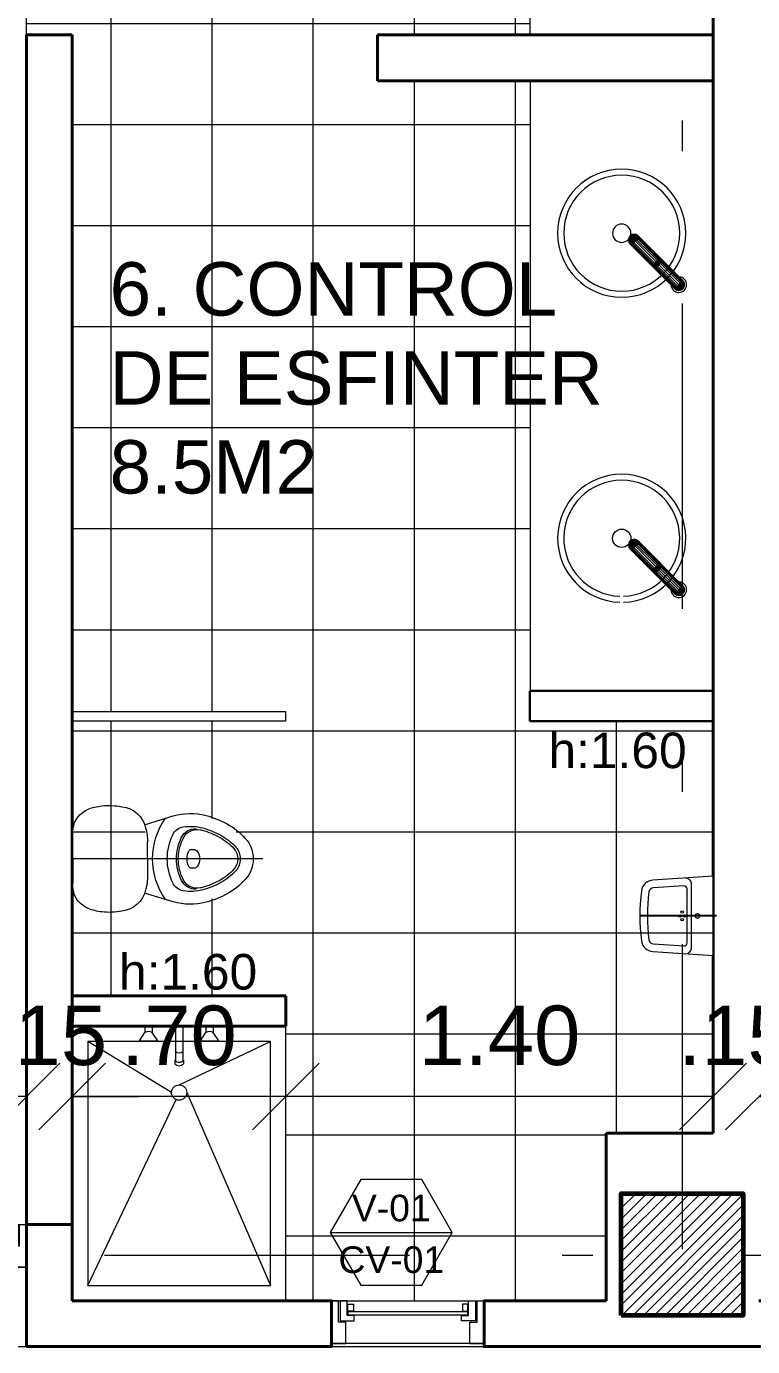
# Model space of a CAD drawing. Header units: inches. Extents: x 99003 to 99155, y 101852 to 101926.
# Drawn here: x 99021.316 to 99023.695, y 101884.755 to 101889.083 of the extents above; entities that cross this region are included whole.
import ezdxf
from ezdxf.enums import TextEntityAlignment as Align

# ---------------------------------------------------------------- set-up
doc = ezdxf.new("R2010")
doc.units = ezdxf.units.IN
doc.header["$MEASUREMENT"] = 0
doc.set_wipeout_variables(frame=1)
doc.linetypes.add('CENTRO', pattern=[2, 1.25, -0.25, 0.25, -0.25])
doc.linetypes.add('DASHDOTX2', pattern=[2, 1, -0.5, 0, -0.5])
for name, color, linetype, lineweight in [('A_CARP-MAD', 46, 'Continuous', 18), ('A_CARP-MET', 126, 'Continuous', 18), ('A_COLS', 1, 'Continuous', 60), ('A_EJES', 75, 'DASHDOTX2', 5), ('A_MUEB', 3, 'Continuous', 15), ('A_MUEB-ACHU', 8, 'Continuous', 9), ('A_MUEB-FIJO', 3, 'Continuous', 15), ('A_MURO', 7, 'Continuous', 40), ('A_MURO-ANTE', 7, 'Continuous', 30), ('A_PISO', 250, 'Continuous', 0), ('A_PISO-ACHU', 251, 'Continuous', 0), ('A_PISO-GRAN', 250, 'Continuous', 0), ('A_TEXT', 154, 'Continuous', 0), ('A_TEXT-DIM', 54, 'Continuous', 13), ('A_TEXT-IDEN', 5, 'Continuous', 18), ('A_TEXT-NOTA', 53, 'Continuous', 20), ('A_VENT', 124, 'Continuous', 18), ('Arq_Muebles_Fijos', 252, 'Continuous', 15)]:
    doc.layers.add(name, color=color, linetype=linetype, lineweight=lineweight)
doc.layers.add('MANCESA_EJES_AXIS', color=252, linetype='CENTRO')
doc.styles.add('ARIAL', font='arial.ttf')
doc.styles.add('DIM', font='arial.ttf')
doc.dimstyles.new('BAN_REP_1-125', dxfattribs={"dimtxt": 0.195, "dimasz": 0.2188, "dimexe": 0.15, "dimexo": 0.03, "dimgap": 0.1, "dimtad": 1, "dimzin": 4, "dimdsep": 46, "dimtxsty": 'ARIAL', "dimblk": 'OBLIQUE', "dimcen": 0.1, "dimse1": 1, "dimse2": 1, "dimclrd": 256, "dimclre": 256, "dimclrt": 256, "dimadec": 0, "dimazin": 0, "dimtfac": 1, "dimtix": 1, "dimtofl": 0, "dimtmove": 1, "dimatfit": 3, "dimldrblk": 'OPEN90', "dimfxl": 1, "dimtolj": 1, "dimtzin": 0, "dimlwd": -1, "dimlwe": -1, "dimarcsym": 0})

# ---------------------------------------------------------------- blocks, each defined once
blk = doc.blocks.new('LAVAMANOS_NAL 2')
for radius in [0.21, 0.19, 0.03]:
    blk.add_circle((0, 0), radius)
blk = doc.blocks.new('*U114')
at = {"layer": 'A_CARP-MAD'}
blk.add_lwpolyline([(0.1397, -0.0466), (0.0701, -0.0466), (0.0701, -0.0232), (0, -0.0232), (0, 0), (0.1397, 0)], dxfattribs=at)
for points in [[(0, -0.0279), (0.0652, -0.0279), (0.0652, -0.0744), (0.0479, -0.0744), (0.0479, -0.0511), (0, -0.0511)], [(0, -0.0279), (0.0652, -0.0279), (0.0652, -0.0744), (0.0479, -0.0744), (0.0479, -0.0511), (0, -0.0511)], [(0.0333, -0.0713), (0.0333, -0.0538), (0.0104, -0.0538), (0.0104, -0.0713)], [(0, -4.2221), (0.0652, -4.2221), (0.0652, -4.1755), (0.0479, -4.1755), (0.0479, -4.1989), (0, -4.1989)], [(0.0333, -4.1787), (0.0333, -4.1962), (0.0104, -4.1962), (0.0104, -4.1787)], [(0, -4.2267), (0, -4.25), (0.1397, -4.25), (0.1397, -4.2034), (0.0701, -4.2034), (0.0701, -4.2267)]]:
    blk.add_lwpolyline(points, close=True, dxfattribs=at)
at = {"layer": 'A_CARP-MET'}
blk.add_line((0.1397, -0.0466), (0.1397, 0), dxfattribs=at)
blk.add_lwpolyline([(0.0333, -0.0713), (0.0333, -0.0538), (0.0104, -0.0538), (0.0104, -0.0713)], close=True, dxfattribs=at)
at = {"layer": 'A_VENT'}
for p, q in [((0, -4.25), (0, 0)), ((0.1397, 0), (0.1397, -4.25))]:
    blk.add_line(p, q, dxfattribs=at)
blk.add_lwpolyline([(0.0361, -0.0538), (0.0361, -4.1962), (0.0454, -4.1962), (0.0454, -0.0538)], close=True, dxfattribs=at)
blk = doc.blocks.new('sanit planta niños 25 JUNIO')
at = {"layer": 'A_EJES'}
blk.add_line((0, -0.6231), (0, 0), dxfattribs=at)
at = {"layer": 'A_MUEB-FIJO'}
for p, q in [((0, 0), (-0.0794, 0)), ((0, 0), (0.0794, 0)), ((-0.1121, -0.2346), (-0.1406, -0.3294)), ((0, -0.2452), (-0.0547, -0.2452)), ((0, -0.2452), (0.0547, -0.2452)), ((0.1407, -0.3293), (0.1122, -0.2346)), ((-0.0308, -0.3869), (-0.0308, -0.3962)), ((0.0309, -0.3962), (0.0309, -0.3869))]:
    blk.add_line(p, q, dxfattribs=at)
for centre, radius, start, end in [((-0.0794, -0.1422), 0.1422, 90.0018, 106.1013), ((0.0794, -0.1422), 0.1422, 73.8987, 89.9982), ((-0.0807, -0.0871), 0.09, 115.07, 170.1707), ((0.0807, -0.0871), 0.09, 9.8293, 64.93), ((-0.0605, -0.1048), 0.1137, 163.1231, 175.1981), ((0.0605, -0.1048), 0.1137, 4.8019, 16.8769), ((0.0251, -0.1189), 0.2003, 173.2201, 192.007), ((-0.025, -0.1189), 0.2003, 347.993, 6.7799), ((-0.0823, -0.1515), 0.0891, 185.8483, 257.9222), ((0.0823, -0.1515), 0.0891, 282.0778, 354.1517), ((-0.0547, -0.0803), 0.1649, 253.7382, 269.9982), ((0.0547, -0.0803), 0.1649, 270.0018, 286.2618), ((0, -0.4948), 0.2331, 90.0041, 124.9086), ((0, -0.4948), 0.2331, 55.0996, 90.004), ((0.0495, -0.3858), 0.1983, 163.4737, 194.8638), ((-0.0595, -0.369), 0.0458, 115.3107, 171.2428), ((0, -0.4948), 0.185, 90.0039, 115.3111), ((0, -0.4948), 0.1553, 90.0041, 117.3278), ((0, -0.4948), 0.149, 90.0041, 117.8379), ((0, -0.4948), 0.185, 64.6971, 90.0043), ((0, -0.4948), 0.1553, 62.6804, 90.0041), ((0, -0.4948), 0.149, 62.1703, 90.004), ((0.0595, -0.369), 0.0458, 8.7654, 64.6975), ((-0.0494, -0.3858), 0.1983, 345.1444, 16.5345), ((0.0495, -0.3858), 0.1561, 171.2441, 194.8637), ((-0.0474, -0.403), 0.052, 117.3279, 181.0009), ((-0.0461, -0.4074), 0.0502, 117.8382, 192.7538), ((-0.024, -0.3869), 0.00676, 116.9744, 180.0041), ((0, -0.4342), 0.0598, 90.0038, 116.9725), ((0, -0.4342), 0.0598, 63.0356, 90.0044), ((0.0241, -0.3869), 0.00676, 0.0041, 63.0338), ((0.0462, -0.4074), 0.0502, 347.2544, 62.17), ((0.0475, -0.403), 0.052, 359.0073, 62.6803), ((-0.0494, -0.3858), 0.1561, 345.1445, 8.764), ((0.1531, -0.3583), 0.2632, 194.8629, 208.8482), ((0.0491, -0.3857), 0.1479, 192.8178, 194.9232), ((0.1531, -0.3583), 0.2554, 194.8659, 208.8502), ((-0.0154, -0.3962), 0.0154, 180.1881, 237.9209), ((0, -0.3716), 0.0444, 237.9205, 270.0041), ((0, -0.3716), 0.0444, 270.0041, 302.0877), ((0.0154, -0.3962), 0.0154, 302.0873, 359.8201), ((-0.153, -0.3583), 0.2554, 331.158, 345.1423), ((-0.153, -0.3583), 0.2632, 331.1599, 345.1452), ((-0.0491, -0.3857), 0.1479, 345.085, 347.1904), ((0.1531, -0.3583), 0.3055, 194.8653, 208.8496), ((-0.153, -0.3583), 0.3055, 331.1586, 345.1429), ((0.0861, -0.3952), 0.229, 208.8482, 227.9985), ((0.0861, -0.3952), 0.1867, 208.8488, 227.9987), ((0.0861, -0.3952), 0.1789, 208.8494, 227.9992), ((-0.086, -0.3952), 0.1789, 312.009, 331.1588), ((-0.086, -0.3952), 0.1867, 312.0095, 331.1594), ((-0.086, -0.3952), 0.229, 312.0097, 331.16), ((0, -0.4908), 0.0581, 227.9988, 270.0041), ((0, -0.4908), 0.0503, 227.9988, 270.0041), ((0, -0.4908), 0.0503, 270.0041, 312.0094), ((0, -0.4908), 0.0581, 270.0041, 312.0094), ((0, -0.4908), 0.1004, 227.9989, 270.0041), ((0, -0.4908), 0.1004, 270.0041, 312.0093)]:
    blk.add_arc(centre, radius, start, end, dxfattribs=at)
blk = doc.blocks.new('*U60')
blk.add_wipeout([(-0.3621, 0.6142), (-0.2628, 0.6128), (-0.234, 0.6035), (-0.2058, 0.5758), (-0.1928, 0.5424), (-0.1869, 0.4953), (-0.1945, 0.4374), (-0.2055, 0.4136), (-0.2288, 0.3897), (-0.2498, 0.3788), (-0.2172, 0.2679), (-0.2133, 0.2313), (-0.2152, 0.2006), (-0.2199, 0.1775), (-0.2275, 0.1531), (-0.2585, 0.0906), (-0.2729, 0.0716), (-0.2843, 0.059), (-0.2949, 0.0488), (-0.3032, 0.0421), (-0.315, 0.0347), (-0.3261, 0.0297), (-0.3621, 0.023), (-0.4049, 0.0326), (-0.4348, 0.0539), (-0.4525, 0.0729), (-0.4734, 0.1027), (-0.5016, 0.1679), (-0.5082, 0.1952), (-0.5094, 0.2531), (-0.5034, 0.2829), (-0.4908, 0.3248), (-0.4745, 0.3788), (-0.4962, 0.3902), (-0.5107, 0.4032), (-0.5285, 0.4332), (-0.5344, 0.4605), (-0.5374, 0.4935), (-0.5346, 0.5294), (-0.524, 0.5722), (-0.5171, 0.578), (-0.5035, 0.5935), (-0.4882, 0.6048), (-0.4688, 0.6115), (-0.4564, 0.6134), (-0.4441, 0.6139)]).dxf.layer = 'A_MUEB-FIJO'
blk.add_blockref('sanit planta niños 25 JUNIO', (-0.3621, 0.6142))
blk = doc.blocks.new('orinal planta niños 25 JUNIO')
at = {"layer": 'A_MUEB-ACHU'}
for centre in [(-0.0125, -0.1011), (0, -0.0936), (0, -0.1086), (0.0125, -0.1011)]:
    blk.add_circle(centre, 0.004, dxfattribs=at)
at = {"layer": 'A_MUEB-FIJO'}
for p, q in [((0.13, 0), (-0.13, 0)), ((0.1062, -0.07), (-0.1062, -0.07)), ((0.0885, -0.085), (-0.0885, -0.085)), ((-0.0985, -0.0957), (-0.0918, -0.1955)), ((0.0918, -0.1955), (0.0985, -0.0957))]:
    blk.add_line(p, q, dxfattribs=at)
blk.add_lwpolyline([(-0.13, 0), (-0.1168, -0.1968, 0.367694), (-0.0816, -0.2348, 0.063622), (0.0816, -0.2348, 0.367694), (0.1168, -0.1968), (0.13, 0)], format="xyb", dxfattribs=at)
blk.add_circle((0, -0.051), 0.0075, dxfattribs=at)
for centre, radius, start, end in [((-0.1046, -0.0893), 0.0193, 94.7075, 184.3772), ((-0.0885, -0.095), 0.01, 90, 183.8376), ((0.0885, -0.095), 0.01, 356.1624, 90), ((0.1046, -0.0893), 0.0193, 355.6228, 85.2925), ((-0.0768, -0.1951), 0.015, 181.467, 261.9758), ((0, 0.404), 0.619, 262.6742, 277.3258), ((0.0768, -0.1951), 0.015, 278.0242, 358.533)]:
    blk.add_arc(centre, radius, start, end, dxfattribs=at)
at = {"layer": 'MANCESA_EJES_AXIS'}
blk.add_line((0, 0.0109), (0, -0.24), dxfattribs=at)
blk = doc.blocks.new('*U111')
blk.add_wipeout([(-0.1656, 0.24), (0.0944, 0.24), (0.0812, 0.0432), (0.0727, 0.0202), (0.0642, 0.0122), (0.0499, 0.0058), (0.0265, 0.003), (-0.0548, 0.0003), (-0.107, 0.004), (-0.1238, 0.0066), (-0.1475, 0.0256), (-0.1521, 0.0394), (-0.1556, 0.0905)]).dxf.layer = 'A_MUEB-FIJO'
blk.add_blockref('orinal planta niños 25 JUNIO', (-0.0356, 0.24))
blk = doc.blocks.new('_Oblique')
at = {"color": 0, "linetype": 'ByBlock', "lineweight": -2}
blk.add_line((-0.5, -0.5), (0.5, 0.5), dxfattribs=at)
blk = doc.blocks.new('*D257')
at = {"layer": 'A_TEXT-DIM', "transparency": 16777216}
blk.add_line((99026.0658, 101885.5749), (99023.7158, 101885.5749), dxfattribs=at)
at = {"layer": 'DEFPOINTS', "color": 0, "transparency": 16777216}
for p in [(99023.7158, 101885.5749), (99023.7158, 101885.5546), (99026.0658, 101885.4168)]:
    blk.add_point(p, dxfattribs=at)
at = {"layer": 'A_TEXT-DIM', "transparency": 16777216, "xscale": 0.2188, "yscale": 0.2188, "zscale": 0.2188, "rotation": 180}
blk.add_blockref('_Oblique', (99023.7158, 101885.5749), dxfattribs=at)
at = {"layer": 'A_TEXT-DIM', "transparency": 16777216, "xscale": 0.2188, "yscale": 0.2188, "zscale": 0.2188}
blk.add_blockref('_Oblique', (99026.0658, 101885.5749), dxfattribs=at)
at = {"layer": 'A_TEXT-DIM', "transparency": 16777216, "insert": (99024.8908, 101885.7745), "char_height": 0.195, "attachment_point": 5, "style": 'ARIAL'}
blk.add_mtext('\\A1;2.35', dxfattribs=at)
blk = doc.blocks.new('_Open90')
at = {"color": 0, "linetype": 'ByBlock', "lineweight": -2}
for p, q in [((-0.5, 0.5), (0, 0)), ((0, 0), (-1, 0)), ((0, 0), (-0.5, -0.5))]:
    blk.add_line(p, q, dxfattribs=at)
blk = doc.blocks.new('*D258')
at = {"layer": 'A_TEXT-DIM', "transparency": 16777216}
for p, q in [((99023.5658, 101885.5749), (99023.347, 101885.5749)), ((99023.7158, 101885.5749), (99023.9346, 101885.5749))]:
    blk.add_line(p, q, dxfattribs=at)
at = {"layer": 'DEFPOINTS', "color": 0, "transparency": 16777216}
for p in [(99023.5658, 101885.5749), (99023.5658, 101885.517), (99023.7158, 101885.5546)]:
    blk.add_point(p, dxfattribs=at)
at = {"layer": 'A_TEXT-DIM', "transparency": 16777216, "xscale": 0.2188, "yscale": 0.2188, "zscale": 0.2188}
blk.add_blockref('_Oblique', (99023.5658, 101885.5749), dxfattribs=at)
at = {"layer": 'A_TEXT-DIM', "transparency": 16777216, "xscale": 0.2188, "yscale": 0.2188, "zscale": 0.2188, "rotation": 180}
blk.add_blockref('_Oblique', (99023.7158, 101885.5749), dxfattribs=at)
at = {"layer": 'A_TEXT-DIM', "transparency": 16777216, "insert": (99023.6408, 101885.7745), "char_height": 0.195, "attachment_point": 5, "style": 'ARIAL'}
blk.add_mtext('\\A1;.15', dxfattribs=at)
blk = doc.blocks.new('*D259')
at = {"layer": 'A_TEXT-DIM', "transparency": 16777216}
blk.add_line((99023.5658, 101885.5749), (99022.1658, 101885.5749), dxfattribs=at)
at = {"layer": 'DEFPOINTS', "color": 0, "transparency": 16777216}
for p in [(99022.1658, 101885.8054), (99022.1658, 101885.5749), (99023.5658, 101885.517)]:
    blk.add_point(p, dxfattribs=at)
at = {"layer": 'A_TEXT-DIM', "transparency": 16777216, "xscale": 0.2188, "yscale": 0.2188, "zscale": 0.2188, "rotation": 180}
blk.add_blockref('_Oblique', (99022.1658, 101885.5749), dxfattribs=at)
at = {"layer": 'A_TEXT-DIM', "transparency": 16777216, "xscale": 0.2188, "yscale": 0.2188, "zscale": 0.2188}
blk.add_blockref('_Oblique', (99023.5658, 101885.5749), dxfattribs=at)
at = {"layer": 'A_TEXT-DIM', "transparency": 16777216, "insert": (99022.8658, 101885.7745), "char_height": 0.195, "attachment_point": 5, "style": 'ARIAL'}
blk.add_mtext('\\A1;1.40', dxfattribs=at)
blk = doc.blocks.new('*D260')
at = {"layer": 'A_TEXT-DIM', "transparency": 16777216}
blk.add_line((99022.1658, 101885.5749), (99021.4658, 101885.5749), dxfattribs=at)
at = {"layer": 'DEFPOINTS', "color": 0, "transparency": 16777216}
for p in [(99022.1658, 101885.8054), (99021.4658, 101885.5749), (99021.4658, 101885.4701)]:
    blk.add_point(p, dxfattribs=at)
at = {"layer": 'A_TEXT-DIM', "transparency": 16777216, "xscale": 0.2188, "yscale": 0.2188, "zscale": 0.2188, "rotation": 180}
blk.add_blockref('_Oblique', (99021.4658, 101885.5749), dxfattribs=at)
at = {"layer": 'A_TEXT-DIM', "transparency": 16777216, "xscale": 0.2188, "yscale": 0.2188, "zscale": 0.2188}
blk.add_blockref('_Oblique', (99022.1658, 101885.5749), dxfattribs=at)
at = {"layer": 'A_TEXT-DIM', "transparency": 16777216, "insert": (99021.8158, 101885.7745), "char_height": 0.195, "attachment_point": 5, "style": 'ARIAL'}
blk.add_mtext('\\A1;.70', dxfattribs=at)
blk = doc.blocks.new('*D261')
at = {"layer": 'A_TEXT-DIM', "transparency": 16777216}
for p, q in [((99021.3158, 101885.5749), (99021.097, 101885.5749)), ((99021.4658, 101885.5749), (99021.6846, 101885.5749))]:
    blk.add_line(p, q, dxfattribs=at)
at = {"layer": 'DEFPOINTS', "color": 0, "transparency": 16777216}
for p in [(99021.3158, 101885.5749), (99021.3158, 101885.4701), (99021.4658, 101885.4701)]:
    blk.add_point(p, dxfattribs=at)
at = {"layer": 'A_TEXT-DIM', "transparency": 16777216, "xscale": 0.2188, "yscale": 0.2188, "zscale": 0.2188}
blk.add_blockref('_Oblique', (99021.3158, 101885.5749), dxfattribs=at)
at = {"layer": 'A_TEXT-DIM', "transparency": 16777216, "xscale": 0.2188, "yscale": 0.2188, "zscale": 0.2188, "rotation": 180}
blk.add_blockref('_Oblique', (99021.4658, 101885.5749), dxfattribs=at)
at = {"layer": 'A_TEXT-DIM', "transparency": 16777216, "insert": (99021.3908, 101885.7745), "char_height": 0.195, "attachment_point": 5, "style": 'ARIAL'}
blk.add_mtext('\\A1;.15', dxfattribs=at)
blk = doc.blocks.new('*D262')
at = {"layer": 'A_TEXT-DIM', "transparency": 16777216}
blk.add_line((99021.3158, 101885.5749), (99017.0658, 101885.5749), dxfattribs=at)
at = {"layer": 'DEFPOINTS', "color": 0, "transparency": 16777216}
for p in [(99017.0658, 101885.5749), (99017.0658, 101885.5673), (99021.3158, 101885.4701)]:
    blk.add_point(p, dxfattribs=at)
at = {"layer": 'A_TEXT-DIM', "transparency": 16777216, "xscale": 0.2188, "yscale": 0.2188, "zscale": 0.2188, "rotation": 180}
blk.add_blockref('_Oblique', (99017.0658, 101885.5749), dxfattribs=at)
at = {"layer": 'A_TEXT-DIM', "transparency": 16777216, "xscale": 0.2188, "yscale": 0.2188, "zscale": 0.2188}
blk.add_blockref('_Oblique', (99021.3158, 101885.5749), dxfattribs=at)
at = {"layer": 'A_TEXT-DIM', "transparency": 16777216, "insert": (99019.1908, 101885.7745), "char_height": 0.195, "attachment_point": 5, "style": 'ARIAL'}
blk.add_mtext('\\A1;4.25', dxfattribs=at)
blk = doc.blocks.new('*U766')
at = {"layer": 'A_CARP-MAD'}
blk.add_lwpolyline([(0.1397, -0.0466), (0.0701, -0.0466), (0.0701, -0.0232), (0, -0.0232), (0, 0), (0.1397, 0)], dxfattribs=at)
for points in [[(0, -0.0279), (0.0652, -0.0279), (0.0652, -0.0744), (0.0479, -0.0744), (0.0479, -0.0511), (0, -0.0511)], [(0, -0.0279), (0.0652, -0.0279), (0.0652, -0.0744), (0.0479, -0.0744), (0.0479, -0.0511), (0, -0.0511)], [(0.0333, -0.0713), (0.0333, -0.0538), (0.0104, -0.0538), (0.0104, -0.0713)], [(0, -0.4721), (0.0652, -0.4721), (0.0652, -0.4256), (0.0479, -0.4256), (0.0479, -0.4489), (0, -0.4489)], [(0.0333, -0.4287), (0.0333, -0.4462), (0.0104, -0.4462), (0.0104, -0.4287)], [(0, -0.4768), (0, -0.5), (0.1397, -0.5), (0.1397, -0.4534), (0.0701, -0.4534), (0.0701, -0.4768)]]:
    blk.add_lwpolyline(points, close=True, dxfattribs=at)
at = {"layer": 'A_CARP-MET'}
blk.add_line((0.1397, -0.0466), (0.1397, 0), dxfattribs=at)
blk.add_lwpolyline([(0.0333, -0.0713), (0.0333, -0.0538), (0.0104, -0.0538), (0.0104, -0.0713)], close=True, dxfattribs=at)
at = {"layer": 'A_VENT'}
for p, q in [((0, -0.5), (0, 0)), ((0.1397, 0), (0.1397, -0.5))]:
    blk.add_line(p, q, dxfattribs=at)
blk.add_lwpolyline([(0.0361, -0.0538), (0.0361, -0.4462), (0.0454, -0.4462), (0.0454, -0.0538)], close=True, dxfattribs=at)
blk = doc.blocks.new('griferia')
at = {"layer": 'Arq_Muebles_Fijos', "linetype": 'Continuous'}
for points in [[(-0.2262, 0), (-0.1055, 0)], [(-0.2251, 0.0064), (-0.1058, 0.0064)], [(-0.2225, 0.0113), (-0.1065, 0.0113)], [(-0.2195, 0.0144), (-0.1071, 0.0144)], [(-0.2158, 0.0168), (-0.1077, 0.0168)], [(0, 0.0188), (-0.2074, 0.0188)], [(-0.2074, -0.0188), (0, -0.0188), (0, 0.0188)], [(-0.0947, 0.0168), (0, 0.0168)], [(-0.0941, 0.0144), (0, 0.0144)], [(-0.0934, 0.0113), (0, 0.0113)], [(-0.0928, 0.0064), (0, 0.0064)], [(-0.0925, 0), (0, 0)], [(0.0144, -0.012), (0.0144, 0.012)], [(0.0158, -0.0102), (0.0158, 0.0102)], [(0.0172, -0.0077), (0.0172, 0.0077)], [(0.0184, -0.0036), (0.0184, 0.0036)], [(-0.2251, -0.0064), (-0.1058, -0.0064)], [(-0.2225, -0.0113), (-0.1065, -0.0113)], [(-0.2195, -0.0144), (-0.1071, -0.0144)], [(-0.2158, -0.0168), (-0.1077, -0.0168)], [(-0.0947, -0.0168), (0, -0.0168)], [(-0.0941, -0.0144), (0, -0.0144)], [(-0.0934, -0.0113), (0, -0.0113)], [(-0.0928, -0.0064), (0, -0.0064)]]:
    blk.add_lwpolyline(points, dxfattribs=at)
for centre, radius, start, end in [((-0.2074, 0), 0.0188, 90, 270), ((-0.2041, 0), 0.0191, 100.053, 259.947), ((-0.1992, 0), 0.0197, 107.5626, 252.4374), ((-0.1939, 0), 0.0206, 114.2781, 245.7219), ((-0.1891, 0), 0.0217, 119.9824, 240.0176), ((-0.1838, 0), 0.0231, 125.4865, 234.5135), ((-0.1763, 0), 0.0261, 134.0124, 225.9876), ((-0.1704, 0), 0.0649, 343.1568, 16.8432), ((-0.1676, 0), 0.0649, 343.1568, 16.8432), ((-0.1648, 0), 0.0649, 343.1568, 16.8432), ((-0.1624, 0), 0.0649, 343.1568, 16.8432), ((-0.1596, 0), 0.0649, 343.1568, 16.8432), ((-0.1573, 0), 0.0649, 343.1568, 16.8432), ((0, 0), 0.0255, 227.4527, 132.5473), ((0, 0), 0.0188, 270, 90), ((-0.0657, 0), 0.0684, 344.0427, 15.9573), ((-0.0581, 0), 0.0635, 342.9761, 17.0239), ((-0.0615, 0), 0.0693, 344.942, 15.058), ((-0.0431, 0), 0.0537, 341.4248, 18.5752), ((-0.0414, 0), 0.0543, 343.3705, 16.6295), ((-0.0458, 0), 0.0603, 346.8545, 13.1455)]:
    blk.add_arc(centre, radius, start, end, dxfattribs=at)
blk = doc.blocks.new('A$C578C46C9')
at = {"layer": 'Arq_Muebles_Fijos'}
blk.add_blockref('griferia', (-0.0255, 0), dxfattribs=at)
blk = doc.blocks.new('A$C699A6575')
at = {"layer": 'A_PISO-ACHU'}
for p, q in [((-0.024, 0), (-0.024, -0.005)), ((-0.024, 0), (-0.024, -0.005)), ((0.024, 0), (0.024, -0.005)), ((0.024, 0), (0.024, -0.005)), ((-0.13, -0.05), (-0.112, -0.0225)), ((-0.124, 0), (-0.124, -0.005)), ((-0.124, 0), (-0.124, -0.005)), ((-0.076, -0.005), (-0.124, -0.005)), ((-0.112, -0.005), (-0.112, -0.0225)), ((-0.112, -0.005), (-0.112, -0.0225)), ((-0.088, -0.005), (-0.088, -0.0225)), ((-0.088, -0.005), (-0.088, -0.0225)), ((-0.07, -0.05), (-0.088, -0.0225)), ((-0.076, 0), (-0.076, -0.005)), ((-0.076, 0), (-0.076, -0.005)), ((0.024, -0.005), (-0.024, -0.005)), ((-0.012, -0.005), (-0.012, -0.0851)), ((-0.012, -0.005), (-0.012, -0.0851)), ((0.012, -0.005), (0.012, -0.0851)), ((0.012, -0.005), (0.012, -0.0851)), ((0.07, -0.05), (0.088, -0.0225)), ((0.076, 0), (0.076, -0.005)), ((0.076, 0), (0.076, -0.005)), ((0.124, -0.005), (0.076, -0.005)), ((0.088, -0.005), (0.088, -0.0225)), ((0.088, -0.005), (0.088, -0.0225)), ((0.112, -0.005), (0.112, -0.0225)), ((0.112, -0.005), (0.112, -0.0225)), ((0.13, -0.05), (0.112, -0.0225)), ((0.124, 0), (0.124, -0.005)), ((0.124, 0), (0.124, -0.005)), ((-0.13, -0.05), (-0.07, -0.05)), ((-0.012, -0.0851), (-0.012, -0.1161)), ((-0.012, -0.0851), (-0.012, -0.1161)), ((0.012, -0.0851), (0.012, -0.1161)), ((0.012, -0.0851), (0.012, -0.1161)), ((0.07, -0.05), (0.13, -0.05)), ((-0.014, -0.1149), (-0.014, -0.1259)), ((-0.014, -0.1149), (-0.014, -0.1259)), ((0.014, -0.1149), (0.014, -0.1259)), ((0.014, -0.1149), (0.014, -0.1259))]:
    blk.add_line(p, q, dxfattribs=at)
for centre, radius, start, end in [((-0.1, -0.05), 0.03, 66.4218, 113.5782), ((0.1, -0.05), 0.03, 66.4218, 113.5782), ((0, -0.0692), 0.0199, 232.8773, 307.1227), ((0, -0.0692), 0.0199, 232.8773, 307.1227), ((0, -0.129), 0.0199, 127.1227, 134.7578), ((0, -0.129), 0.0199, 127.1227, 134.7578), ((0, -0.1008), 0.0199, 225.2422, 314.7578), ((0, -0.1008), 0.0199, 225.2422, 314.7578), ((0, -0.1118), 0.0199, 225.2422, 314.7578), ((0, -0.1118), 0.0199, 225.2422, 314.7578), ((0, -0.1294), 0.0199, 127.1227, 132.9952), ((0, -0.1294), 0.0199, 127.1227, 132.9952), ((0, -0.1003), 0.0199, 227.0048, 312.9952), ((0, -0.1003), 0.0199, 227.0048, 312.9952), ((0, -0.129), 0.0199, 45.2422, 52.8773), ((0, -0.129), 0.0199, 45.2422, 52.8773), ((0, -0.1294), 0.0199, 47.0048, 52.8773), ((0, -0.1294), 0.0199, 47.0048, 52.8773)]:
    blk.add_arc(centre, radius, start, end, dxfattribs=at)
blk = doc.blocks.new('DETALLE DE VENTANA')
at = {"layer": 'A_TEXT-IDEN'}
blk.add_line((-0.2, 0), (0.2, 0), dxfattribs=at)
blk.add_line((-0.2, 0), (0.2, 0), dxfattribs=at)
blk.add_lwpolyline([(-0.1, 0.1732), (-0.2, 0), (-0.1, -0.1732), (0.1, -0.1732), (0.2, 0), (0.1, 0.1732)], close=True, dxfattribs=at)
at = {"layer": 'A_TEXT-NOTA', "linetype": 'Continuous', "style": 'ARIAL'}
for tag, p in [('#_VENTANA', (0, 0.0361)), ('DETALLE#', (0, -0.1331))]:
    blk.add_attdef(tag, text='', height=0.0875, dxfattribs=at).set_placement(p, align=Align.CENTER)

msp = doc.modelspace()

# ---------------------------------------------------------------- hatches: boundary and pattern name
at = {"layer": 'A_PISO-ACHU'}
h = msp.add_hatch(dxfattribs=at)
h.set_pattern_fill('ANSI31', color=256, scale=0.2)
h.set_pattern_definition([(45, (0, -2e-07), (-0.0176776695297, 0.0176776695297), [])])
h.paths.add_polyline_path([(99023.665, 101884.8546), (99023.665, 101885.2546), (99023.265, 101885.2579), (99023.265, 101884.8579)])

# ---------------------------------------------------------------- linework, layer by layer
at = {"layer": 'A_CARP-MET'}
msp.add_lwpolyline([(99022.1644, 101886.8054), (99021.4658, 101886.8054), (99021.4658, 101886.8374), (99022.1644, 101886.8374)], close=True, dxfattribs=at)
at = {"layer": 'A_COLS'}
msp.add_lwpolyline([(99023.265, 101884.8576), (99023.265, 101885.2576), (99023.665, 101885.2576), (99023.665, 101884.8576)], close=True, dxfattribs=at)
at = {"layer": 'A_EJES'}
msp.add_line((99030.9715, 101885.0546), (99006.1568, 101885.0546), dxfattribs=at)
at = {"layer": 'A_MUEB'}
msp.add_circle((99023.2666, 101887.4054), 0.03, dxfattribs=at)
for radius, start, end in [(0.21, 271.7051, 268.2942), (0.19, 271.8847, 268.1146)]:
    msp.add_arc((99023.2666, 101887.4054), radius, start, end, dxfattribs=at)
at = {"layer": 'A_MURO'}
for p, q in [((99023.5658, 101892.3554), (99023.5658, 101889.0554)), ((99021.3158, 101889.0554), (99021.4658, 101889.0554)), ((99021.3158, 101889.0554), (99021.3158, 101884.7554)), ((99021.4658, 101889.0554), (99021.4658, 101884.9054)), ((99022.4658, 101889.0554), (99023.5658, 101889.0554)), ((99022.4658, 101889.0554), (99022.4658, 101888.9054)), ((99023.5658, 101889.0554), (99023.5658, 101885.4554)), ((99022.4658, 101888.9054), (99023.5658, 101888.9054)), ((99021.4658, 101885.9054), (99022.1658, 101885.9054)), ((99022.1658, 101885.8054), (99022.1658, 101885.9054)), ((99021.4658, 101885.8054), (99022.1658, 101885.8054)), ((99023.2158, 101885.4554), (99023.2158, 101884.9054)), ((99023.2158, 101885.4554), (99023.5658, 101885.4554)), ((99021.3158, 101885.1554), (99021.4658, 101885.1554))]:
    msp.add_line(p, q, dxfattribs=at)
for points in [[(99021.4658, 101884.9054), (99022.3158, 101884.9054), (99022.3158, 101884.7554), (99021.3158, 101884.7554)], [(99023.2158, 101884.9054), (99022.8158, 101884.9054), (99022.8158, 101884.7554), (99023.9163, 101884.7554), (99023.9163, 101884.9054), (99023.7158, 101884.9054)]]:
    msp.add_lwpolyline(points, dxfattribs=at)
at = {"layer": 'A_MURO-ANTE'}
for p, q in [((99022.9658, 101886.8054), (99022.9658, 101886.9054)), ((99023.5658, 101886.9054), (99022.9666, 101886.9054)), ((99023.5658, 101886.8054), (99022.9658, 101886.8054))]:
    msp.add_line(p, q, dxfattribs=at)
at = {"layer": 'A_PISO'}
for p, q in [((99022.9658, 101892.9054), (99022.9658, 101889.0554)), ((99022.9666, 101888.9054), (99022.9666, 101886.9054)), ((99022.1658, 101884.9054), (99022.1658, 101885.8054)), ((99021.7912, 101885.5883), (99021.5166, 101885.7554)), ((99021.8162, 101885.6133), (99022.1158, 101885.7554)), ((99021.5166, 101884.9554), (99021.8063, 101885.5653)), ((99021.8412, 101885.5883), (99022.1158, 101884.9554)), ((99021.4666, 101884.9054), (99022.1658, 101884.9054))]:
    msp.add_line(p, q, dxfattribs=at)
msp.add_lwpolyline([(99021.5166, 101884.9554), (99022.1158, 101884.9554), (99022.1158, 101885.7554), (99021.5166, 101885.7554)], close=True, dxfattribs=at)
msp.add_circle((99021.8162, 101885.5883), 0.025, dxfattribs=at)
at = {"layer": 'A_PISO-ACHU'}
msp.add_line((99021.3158, 101889.0554), (99021.3158, 101890.0554), dxfattribs=at)
at = {"layer": 'A_PISO-GRAN', "ltscale": 0.333}
msp.add_lwpolyline([(99010.9158, 101884.7554), (99030.8158, 101884.7554), (99030.8158, 101883.7554), (99010.9158, 101883.7554)], close=True, dxfattribs=at)

# ---------------------------------------------------------------- block references
msp.add_blockref('A$C699A6575', (99021.8162, 101885.8079))
at = {"color": 1}
msp.add_blockref('DETALLE DE VENTANA', (99022.5115, 101885.1298), dxfattribs=at).add_auto_attribs({'DETALLE#': 'CV-01', '#_VENTANA': 'V-01'})
at = {"layer": 'A_MUEB', "extrusion": (0, 0, -1), "zscale": -1, "rotation": 314.9999957788668}
msp.add_blockref('LAVAMANOS_NAL 2', (-99023.2666, 101888.4054), dxfattribs=at)
at = {"layer": 'A_VENT', "rotation": 270}
for name, p in [('*U114', (99021.3158, 101885.1554)), ('*U766', (99022.8158, 101884.9054))]:
    msp.add_blockref(name, p, dxfattribs=at)
at = {"layer": 'Arq_Muebles_Fijos', "rotation": 314.9999999999999}
for p in [(99023.4718, 101888.2186), (99023.4718, 101887.2186)]:
    msp.add_blockref('A$C578C46C9', p, dxfattribs=at)

# ---------------------------------------------------------------- texts
at = {"layer": 'A_TEXT', "attachment_point": 1, "style": 'DIM'}
for s, insert, char_height, width in [('6. CONTROL DE ESFINTER\\P8.5M2', (99021.5885, 101888.3104), 0.175, 1.778095), ('h:1.60', (99023.0264, 101886.7684), 0.11665, 2.742272), ('h:1.60', (99021.6191, 101886.0425), 0.11665, 2.742272)]:
    msp.add_mtext(s, dxfattribs=dict(at, insert=insert, char_height=char_height, width=width))

# ---------------------------------------------------------------- dimensions: what is measured, and where the dimension line sits
at = {"layer": 'A_TEXT-DIM'}
for base, p1, p2, picture, middle in [((99017.0658, 101885.5749), (99021.3158, 101885.4701), (99017.0658, 101885.5673), '*D262', (99019.1908, 101885.7745)), ((99021.3158, 101885.5749), (99021.4658, 101885.4701), (99021.3158, 101885.4701), '*D261', (99021.3908, 101885.7745)), ((99021.4658, 101885.5749), (99022.1658, 101885.8054), (99021.4658, 101885.4701), '*D260', (99021.8158, 101885.7745)), ((99022.1658, 101885.5749), (99023.5658, 101885.517), (99022.1658, 101885.8054), '*D259', (99022.8658, 101885.7745)), ((99023.5658, 101885.5749), (99023.7158, 101885.5546), (99023.5658, 101885.517), '*D258', (99023.6408, 101885.7745)), ((99023.7158, 101885.5749), (99026.0658, 101885.4168), (99023.7158, 101885.5546), '*D257', (99024.8908, 101885.7745))]:
    dim = msp.add_linear_dim(base=base, p1=p1, p2=p2, dimstyle='BAN_REP_1-125', dxfattribs=at)
    dim.commit()
    dim.dimension.update_dxf_attribs({"geometry": picture, "text_midpoint": middle})

# ---------------------------------------------------------------- next in the draw order: block references
at = {"xscale": -1, "rotation": 90}
msp.add_blockref('*U60', (99022.0819, 101885.9922), dxfattribs=at)
at = {"rotation": 270}
msp.add_blockref('*U111', (99023.3258, 101886.1317), dxfattribs=at)

# ---------------------------------------------------------------- next in the draw order: hatches: boundary and pattern name
at = {"layer": 'A_PISO-ACHU'}
h = msp.add_hatch(dxfattribs=at)
h.set_pattern_fill('NET', color=256, scale=2.65)
h.set_pattern_definition([(0, (99418.43073, 101907.31167), (0, 0.33125), []), (90, (99418.43073, 101907.31167), (-0.33125, 2e-17), [])])
h.paths.add_polyline_path([(99021.4658, 101890.0554), (99021.3174, 101890.0554), (99021.3158, 101889.0554), (99021.4658, 101889.0554), (99021.4658, 101886.8374), (99022.1644, 101886.8374), (99022.1644, 101886.8054), (99021.4658, 101886.8054), (99021.4658, 101886.8054), (99021.4658, 101885.9054), (99022.1658, 101885.9054), (99022.1658, 101885.8054), (99022.1657, 101884.9054), (99023.2158, 101884.9054), (99023.2158, 101885.4554), (99023.5658, 101885.4554), (99023.5658, 101885.8054), (99023.5658, 101885.8054), (99023.5658, 101885.9054), (99023.5658, 101885.9054), (99023.5658, 101886.8054), (99022.9658, 101886.8054), (99022.9658, 101886.9054), (99022.9666, 101888.9054), (99022.4655, 101888.9054), (99022.4658, 101889.0563), (99022.9658, 101889.0554), (99022.9658, 101892.9054), (99021.4658, 101892.9054)])
edge = h.paths.add_edge_path(flags=16)
edge.add_arc((99021.8528, 101886.3483), 0.1545, 73.1204, 82.5717, ccw=False)
edge.add_arc((99021.6897, 101885.8108), 0.7162, 71.646, 73.1204, ccw=False)
edge.add_arc((99021.9955, 101886.6944), 0.2191, 248.4985, 253.3192)
edge.add_arc((99021.8676, 101886.3042), 0.1916, 59.1361, 70.1717, ccw=False)
edge.add_arc((99021.7663, 101886.1344), 0.3894, 53.6697, 59.1549, ccw=False)
edge.add_arc((99021.798, 101886.1932), 0.3234, 48.573, 52.0261, ccw=False)
edge.add_arc((99021.9199, 101886.3356), 0.136, 39.3978, 47.3835, ccw=False)
edge.add_arc((99021.9149, 101886.3315), 0.1425, 32.0937, 39.3978, ccw=False)
edge.add_arc((99021.9309, 101886.343), 0.1228, 23.0285, 31.5067, ccw=False)
edge.add_arc((99021.9671, 101886.3584), 0.0835, 10.5046, 23.0285, ccw=False)
edge.add_arc((99021.9671, 101886.3584), 0.0835, -2.0192, 10.5046, ccw=False)
edge.add_arc((99021.9278, 101886.3598), 0.1228, 349.502, 357.9808, ccw=False)
edge.add_arc((99021.926, 101886.3602), 0.1246, 341.0862, 349.4391, ccw=False)
edge.add_arc((99021.9657, 101886.3466), 0.0827, 328.4365, 341.0862, ccw=False)
edge.add_arc((99021.9643, 101886.3475), 0.0843, 316.0384, 328.4365, ccw=False)
edge.add_arc((99021.7552, 101886.5492), 0.3749, 313.1477, 316.0384, ccw=False)
edge.add_arc((99021.7307, 101886.5753), 0.4106, 310.5086, 313.1477, ccw=False)
edge.add_arc((99021.8958, 101886.3821), 0.1565, 303.5721, 310.5086, ccw=False)
edge.add_arc((99021.8925, 101886.387), 0.1624, 296.8872, 303.5721, ccw=False)
edge.add_arc((99021.6671, 101886.8316), 0.6609, 295.2895, 296.8872, ccw=False)
edge.add_arc((99021.6143, 101886.9433), 0.7845, 293.9434, 295.2895, ccw=False)
edge.add_arc((99021.8474, 101886.4183), 0.21, 281.5729, 293.9434, ccw=False)
edge.add_arc((99021.8465, 101886.4227), 0.2145, 270.0621, 281.5729, ccw=False)
edge.add_arc((99021.8466, 101886.3991), 0.1909, 261.3205, 270.0621, ccw=False)
edge.add_arc((99021.8465, 101886.399), 0.1908, 253.2499, 261.3205, ccw=False)
edge.add_line((99021.7916, 101886.2163), (99021.7658, 101886.224))
edge.add_line((99021.7658, 101886.224), (99021.7322, 101886.2342))
edge.add_line((99021.7322, 101886.2342), (99021.6985, 101886.2443))
edge.add_arc((99022.6351, 101885.9835), 0.9722, 163.7463, 164.4396, ccw=False)
edge.add_arc((99021.5448, 101886.3014), 0.1635, 343.7463, 347.8021)
edge.add_arc((99021.5451, 101886.3013), 0.1632, 347.8021, 351.8656)
edge.add_arc((99021.5452, 101886.3013), 0.1631, 351.8656, 355.9321)
edge.add_arc((99021.5453, 101886.3013), 0.163, 355.9321, 359.9996)
edge.add_line((99021.7083, 101886.3013), (99021.7083, 101886.4096))
edge.add_arc((99021.6539, 101886.4173), 0.0549, 351.9145, 364.0643)
edge.add_arc((99021.6539, 101886.4173), 0.0549, 4.0643, 16.2142)
edge.add_arc((99021.4857, 101886.3977), 0.2237, 8.9748, 13.4481)
edge.add_arc((99021.4857, 101886.3977), 0.2237, 13.4481, 17.9213)
edge.add_line((99021.6985, 101886.4666), (99021.7216, 101886.4735))
edge.add_line((99021.7216, 101886.4735), (99021.7657, 101886.4868))
edge.add_arc((99021.7998, 101886.4031), 0.0904, 103.6094, 112.1514, ccw=False)
edge.add_arc((99021.7337, 101886.6762), 0.1906, 283.6094, 287.6574)
edge.add_arc((99021.8565, 101886.2435), 0.2594, 98.2665, 104.5099, ccw=False)
edge.add_arc((99021.8565, 101886.2435), 0.2594, 92.0231, 98.2665, ccw=False)
edge.add_arc((99021.8528, 101886.3483), 0.1545, 82.5717, 92.0231, ccw=False)
edge = h.paths.add_edge_path(flags=0)
edge.add_arc((99021.8202, 101886.204), 0.2604, 61.1607, 74.999, ccw=False)
edge.add_arc((99021.8567, 101886.2703), 0.1847, 42.0088, 61.161, ccw=False)
edge.add_arc((99021.9512, 101886.3554), 0.0575, 0.0033, 42.0089, ccw=False)
edge.add_arc((99021.9595, 101886.3628), 0.0498, 305.2304, 351.5118, ccw=False)
edge.add_arc((99021.8567, 101886.4406), 0.177, 298.4967, 317.9982, ccw=False)
edge.add_arc((99021.8203, 101886.5069), 0.2526, 283.8266, 298.5719, ccw=False)
edge.add_arc((99021.8627, 101886.3079), 0.0497, 209.1441, 291.1465, ccw=False)
edge.add_arc((99021.9552, 101886.3554), 0.1536, 180.0033, 207.837, ccw=False)
edge.add_arc((99021.9486, 101886.3441), 0.1474, 147.0705, 175.6014, ccw=False)
edge.add_arc((99021.8719, 101886.4083), 0.0497, 78.9162, 161.2749, ccw=False)
edge.add_arc((99021.8474, 101886.3065), 0.1544, 77.2537, 98.8351)
edge.add_arc((99021.8307, 101886.4143), 0.0453, 99.0067, 154.6961)
edge.add_arc((99021.9552, 101886.3554), 0.183, 154.6962, 180.0035)
edge.add_arc((99021.9552, 101886.3554), 0.183, 180.0033, 205.3106)
edge.add_arc((99021.8308, 101886.2966), 0.0453, 205.3104, 260.9997)
edge.add_arc((99021.8474, 101886.4044), 0.1544, 261.1715, 284.6178)
edge.add_arc((99021.8202, 101886.5068), 0.2604, 284.7178, 298.846)
edge.add_arc((99021.8567, 101886.4406), 0.1847, 298.8457, 317.9979)
edge.add_arc((99021.9512, 101886.3554), 0.0575, 317.9978, 360.0033)
edge.add_arc((99021.9595, 101886.3481), 0.0498, 8.4949, 54.7753)
edge.add_arc((99021.9512, 101886.3554), 0.0498, 0.0034, 42.0086, ccw=False)
edge.add_arc((99021.9524, 101886.3444), 0.0498, -33.5106, 12.7701, ccw=False)
edge.add_arc((99021.8567, 101886.4406), 0.1847, 298.846, 317.9983, ccw=False)
edge.add_arc((99021.8202, 101886.5068), 0.2604, 285.0072, 298.8455, ccw=False)
edge.add_arc((99021.8474, 101886.4044), 0.1544, 261.3144, 285.1068, ccw=False)
edge.add_arc((99021.8308, 101886.2966), 0.0453, 205.3106, 261.4865, ccw=False)
edge.add_arc((99021.9552, 101886.3554), 0.183, 180.0032, 205.3104, ccw=False)
edge.add_arc((99021.9552, 101886.3554), 0.183, 154.6961, 180.0034, ccw=False)
edge.add_arc((99021.8307, 101886.4143), 0.0453, 98.5205, 154.6962, ccw=False)
edge.add_arc((99021.8474, 101886.3065), 0.1544, 74.8999, 98.6923, ccw=False)
edge = h.paths.add_edge_path(flags=0)
edge.add_arc((99021.9486, 101886.3668), 0.1474, 184.4053, 212.9365)
edge.add_arc((99021.9552, 101886.3554), 0.1474, 180.0034, 207.8372, ccw=False)
edge.add_arc((99021.9609, 101886.3678), 0.1536, 157.7541, 184.6138, ccw=False)
edge.add_arc((99021.9552, 101886.3554), 0.1536, 152.6796, 180.0033)
edge = h.paths.add_edge_path(flags=0)
edge.add_arc((99021.8333, 101886.3554), 0.044, 0.0034, 32.0872, ccw=False)
edge.add_arc((99021.8333, 101886.3554), 0.044, -32.0807, 0.0031, ccw=False)
edge.add_arc((99021.8576, 101886.3402), 0.0152, 270.1873, 327.9195, ccw=False)
edge.add_line((99021.8577, 101886.3249), (99021.8445, 101886.3249))
edge.add_arc((99021.8952, 101886.3554), 0.0592, 180.003, 211.0148, ccw=False)
edge.add_arc((99021.8952, 101886.3554), 0.0592, 153.0755, 180.0036, ccw=False)
edge.add_arc((99021.8484, 101886.3792), 0.00668, 90.0033, 153.3922, ccw=False)
edge.add_line((99021.8484, 101886.3859), (99021.8576, 101886.3859))
edge.add_arc((99021.8576, 101886.3707), 0.0152, 32.0874, 90.1884, ccw=False)
h.paths.add_polyline_path([(99023.4876, 101886.4179), (99023.4879, 101886.4207), (99023.4876, 101886.4219)], flags=16)
edge = h.paths.add_edge_path(flags=16)
edge.add_arc((99023.4501, 101886.372), 0.0035, 0, 360)
edge = h.paths.add_edge_path(flags=16)
edge.add_arc((99023.4141, 101886.354), 0.0035, 0, 360)
edge = h.paths.add_edge_path(flags=16)
edge.add_arc((99023.4321, 101886.354), 0.0035, 0, 360)
edge = h.paths.add_edge_path(flags=16)
edge.add_arc((99023.4501, 101886.354), 0.0035, 0, 360)
edge = h.paths.add_edge_path(flags=16)
edge.add_arc((99023.4681, 101886.354), 0.0035, 0, 360)
edge = h.paths.add_edge_path(flags=16)
edge.add_arc((99023.5306, 101886.3554), 0.00781, 0, 360)
edge = h.paths.add_edge_path(flags=16)
edge.add_arc((99023.4501, 101886.336), 0.0035, 0, 360)

# ---------------------------------------------------------------- next in the draw order: linework, layer by layer
at = {"layer": 'A_EJES'}
msp.add_line((99023.4657, 101882.9745), (99023.4657, 101898.7494), dxfattribs=at)

doc.saveas('drawing.dxf')
